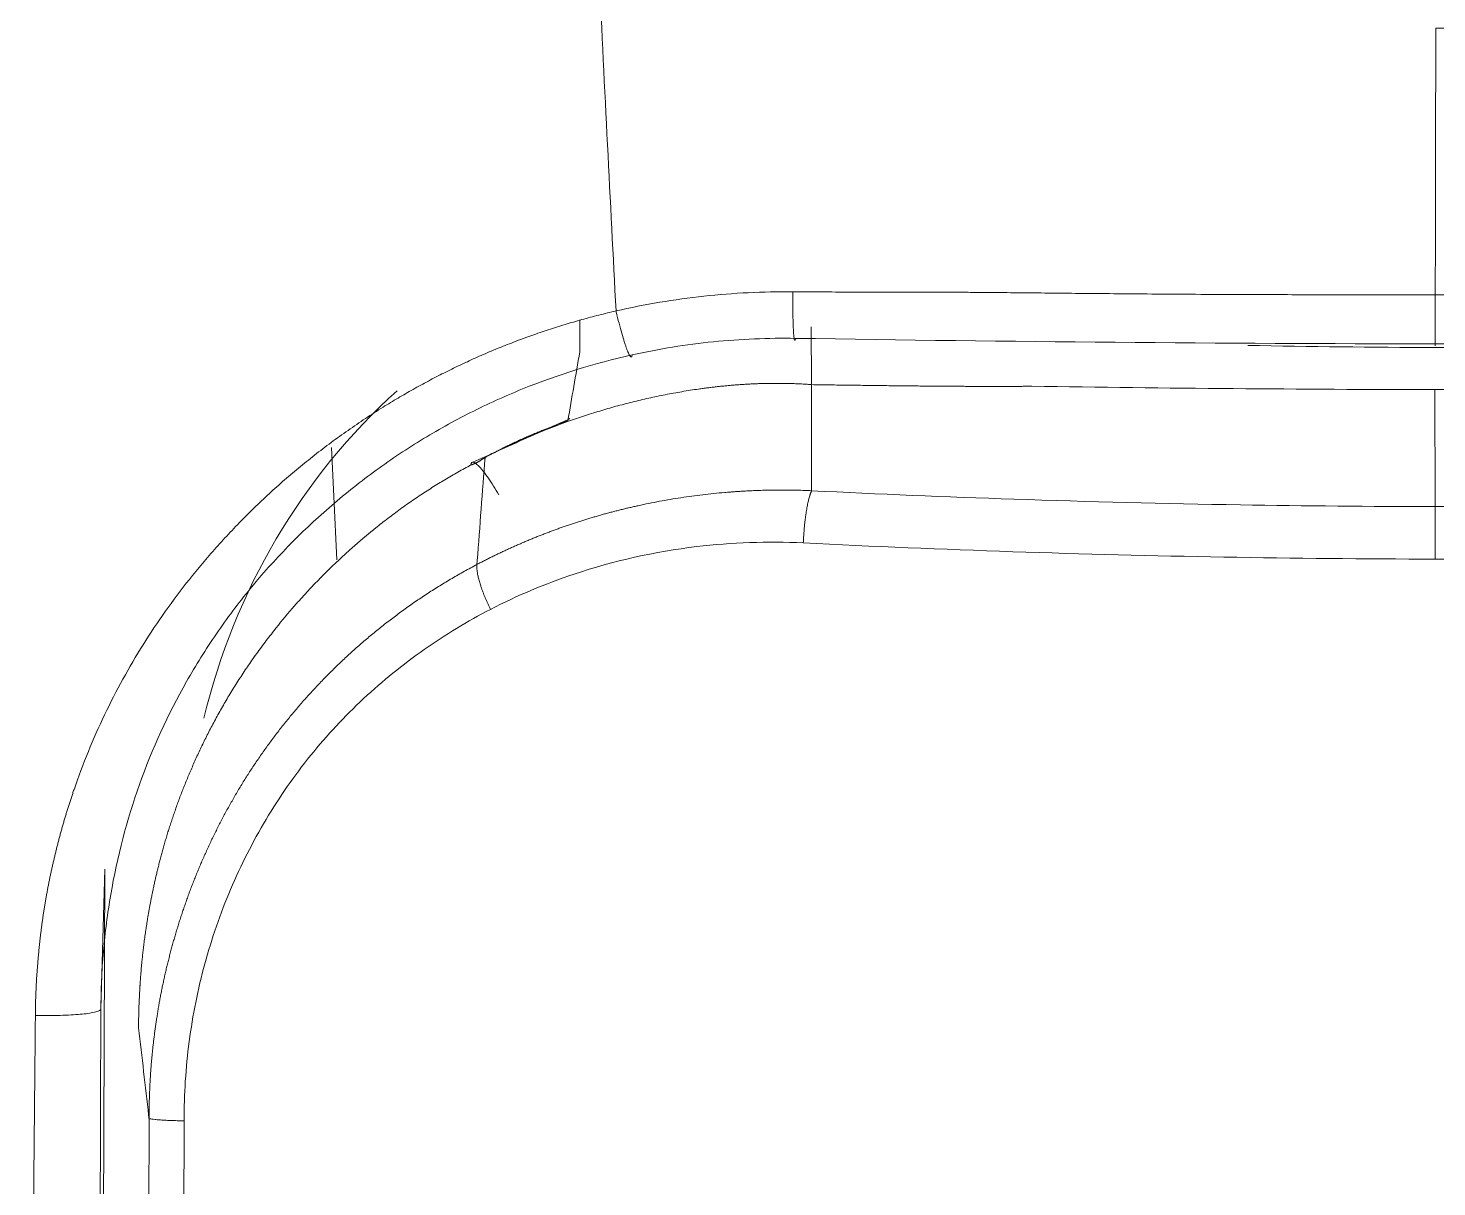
# Model space of a CAD drawing. Extents: x 16539 to 19738, y -91 to 2224.
# Drawn here: x 17552.47 to 17565.68, y 1046.62 to 1057.49 of the extents above; entities that cross this region are included whole.
import ezdxf

# ---------------------------------------------------------------- set-up
doc = ezdxf.new("R2010")
doc.units = 0
doc.header["$LTSCALE"] = 10
doc.header["$MEASUREMENT"] = 0
doc.layers.add('1', color=7, linetype='CONTINUOUS')

msp = doc.modelspace()

# ---------------------------------------------------------------- linework, layer by layer
at = {"layer": '1', "color": 7, "linetype": 'Continuous', "lineweight": 13}
for p, q in [((17559.813, 1054.687), (17559.815, 1054.151)), ((17559.815, 1054.145), (17559.817, 1053.175)), ((17556.68, 1052.495), (17556.677, 1052.459)), ((17553.185, 1049.601), (17553.148, 1048.289)), ((17553.925, 1045.177), (17553.929, 1047.242))]:
    msp.add_line(p, q, dxfattribs=at)
at = {"layer": '1', "color": 7, "linetype": 'Continuous', "lineweight": 18}
for p, q in [((17565.665, 1054.098), (17565.668, 1053.024)), ((17559.817, 1053.175), (17559.817, 1053.15)), ((17565.668, 1053.024), (17565.668, 1053.001)), ((17553.076, 1022.422), (17553.185, 1049.601))]:
    msp.add_line(p, q, dxfattribs=at)
for centre, major_axis, ratio, start_param, end_param in [((17559.755, 1059.76), (-6.057, -33.732), 0.033771, 4.876485, 4.895877), ((17559.661, 1049.583), (-0.009, -5.95), 0.960298, 3.855168, 4.470415)]:
    msp.add_ellipse(centre, major_axis=major_axis, ratio=ratio, start_param=start_param, end_param=end_param, dxfattribs=at)
at = {"layer": '1', "color": 7, "linetype": 'Continuous', "lineweight": 13}
for points in [[(17557.823, 1057.997), (17557.875, 1056.914), (17557.928, 1055.86), (17557.982, 1054.836)], [(17565.673, 1057.487), (17565.671, 1056.626), (17565.67, 1055.793), (17565.668, 1054.986)], [(17556.753, 1053.462), (17556.728, 1053.139), (17556.704, 1052.817), (17556.68, 1052.495)], [(17553.503, 1048.114), (17553.534, 1047.841), (17553.566, 1047.568), (17553.597, 1047.294)], [(17553.597, 1047.294), (17553.598, 1047.285), (17553.599, 1047.275), (17553.6, 1047.265)]]:
    msp.add_open_spline(points, degree=3, dxfattribs=at)
for points, knots in [([(17565.673, 1057.487), (17565.712, 1057.487), (17565.792, 1057.487), (17565.911, 1057.487), (17566.031, 1057.487), (17566.15, 1057.487), (17566.269, 1057.488), (17566.389, 1057.489), (17566.508, 1057.491), (17566.627, 1057.492), (17566.747, 1057.494), (17566.866, 1057.496), (17566.985, 1057.498), (17567.105, 1057.501), (17567.224, 1057.503), (17567.343, 1057.506), (17567.571, 1057.512), (17567.916, 1057.523), (17568.384, 1057.541), (17568.876, 1057.564), (17569.364, 1057.591), (17569.852, 1057.621), (17570.342, 1057.655), (17570.866, 1057.695), (17571.427, 1057.744), (17571.982, 1057.797), (17572.486, 1057.85), (17572.889, 1057.895), (17573.19, 1057.931), (17573.39, 1057.955), (17573.49, 1057.968), (17573.523, 1057.972)], [0, 0, 0, 0, 0.015163, 0.030325, 0.045488, 0.060652, 0.075815, 0.090979, 0.106143, 0.121308, 0.136472, 0.151637, 0.166802, 0.181967, 0.197132, 0.212297, 0.227463, 0.28403, 0.343578, 0.406106, 0.471614, 0.529929, 0.592425, 0.659103, 0.72996, 0.807258, 0.871639, 0.923103, 0.96165, 0.987283, 1, 1, 1, 1]), ([(17559.641, 1055.016), (17559.362, 1055.018), (17559.083, 1055.004), (17558.529, 1054.944), (17558.253, 1054.898), (17557.982, 1054.836)], [0, 0, 0, 0, 0.5, 0.5, 1, 1, 1, 1]), ([(17559.667, 1054.579), (17559.666, 1054.578), (17559.664, 1054.567), (17559.66, 1054.557), (17559.654, 1054.567), (17559.65, 1054.594), (17559.648, 1054.624), (17559.646, 1054.649), (17559.645, 1054.678), (17559.643, 1054.723), (17559.641, 1054.792), (17559.64, 1054.891), (17559.641, 1054.969), (17559.641, 1055.011), (17559.641, 1055.016)], [0, 0, 0, 0, 0.014629, 0.135944, 0.257259, 0.378575, 0.439232, 0.49989, 0.560548, 0.621205, 0.74252, 0.863836, 0.985151, 1, 1, 1, 1]), ([(17565.667, 1054.527), (17565.667, 1054.517), (17565.667, 1054.511), (17565.667, 1054.507), (17565.667, 1054.51), (17565.667, 1054.523), (17565.667, 1054.534), (17565.668, 1054.563), (17565.668, 1054.582), (17565.668, 1054.626), (17565.668, 1054.651), (17565.668, 1054.708), (17565.668, 1054.738), (17565.668, 1054.804), (17565.668, 1054.839), (17565.668, 1054.911), (17565.668, 1054.949), (17565.668, 1054.986)], [0, 0, 0, 0, 0.125, 0.125, 0.25, 0.25, 0.375, 0.375, 0.5, 0.5, 0.625, 0.625, 0.75, 0.75, 0.875, 0.875, 1, 1, 1, 1]), ([(17556.881, 1053.111), (17556.865, 1053.14), (17556.848, 1053.168), (17556.816, 1053.221), (17556.8, 1053.246), (17556.769, 1053.291), (17556.754, 1053.311), (17556.734, 1053.336), (17556.727, 1053.344), (17556.715, 1053.359), (17556.709, 1053.365), (17556.698, 1053.377), (17556.693, 1053.382), (17556.683, 1053.392), (17556.678, 1053.396), (17556.663, 1053.408), (17556.654, 1053.414), (17556.639, 1053.419), (17556.633, 1053.418), (17556.624, 1053.41), (17556.622, 1053.403), (17556.621, 1053.392)], [0, 0, 0, 0, 0.125, 0.125, 0.25, 0.25, 0.375, 0.375, 0.4375, 0.4375, 0.5, 0.5, 0.5625, 0.5625, 0.625, 0.625, 0.75, 0.75, 0.875, 0.875, 1, 1, 1, 1]), ([(17556.677, 1052.459), (17556.689, 1052.465), (17556.713, 1052.477), (17556.748, 1052.496), (17556.784, 1052.514), (17556.82, 1052.532), (17556.856, 1052.549), (17556.892, 1052.566), (17556.928, 1052.584), (17556.965, 1052.6), (17557.001, 1052.617), (17557.038, 1052.633), (17557.075, 1052.65), (17557.112, 1052.665), (17557.149, 1052.681), (17557.186, 1052.697), (17557.223, 1052.712), (17557.26, 1052.727), (17557.298, 1052.741), (17557.336, 1052.756), (17557.373, 1052.77), (17557.411, 1052.784), (17557.449, 1052.798), (17557.487, 1052.811), (17557.525, 1052.824), (17557.564, 1052.837), (17557.602, 1052.85), (17557.641, 1052.862), (17557.679, 1052.875), (17557.718, 1052.887), (17557.757, 1052.898), (17557.796, 1052.91), (17557.835, 1052.921), (17557.874, 1052.932), (17557.913, 1052.943), (17557.952, 1052.953), (17557.992, 1052.963), (17558.031, 1052.973), (17558.071, 1052.983), (17558.11, 1052.992), (17558.15, 1053.001), (17558.243, 1053.022), (17558.39, 1053.052), (17558.591, 1053.086), (17558.795, 1053.114), (17558.941, 1053.129), (17559.028, 1053.136), (17559.059, 1053.138), (17559.094, 1053.141), (17559.133, 1053.144), (17559.175, 1053.146), (17559.222, 1053.149), (17559.272, 1053.151), (17559.327, 1053.153), (17559.385, 1053.155), (17559.447, 1053.156), (17559.514, 1053.157), (17559.584, 1053.157), (17559.658, 1053.156), (17559.736, 1053.154), (17559.79, 1053.151), (17559.817, 1053.15)], [0, 0, 0, 0, 0.0124, 0.024803, 0.037209, 0.049618, 0.062031, 0.074447, 0.086866, 0.099288, 0.111714, 0.124144, 0.136577, 0.149013, 0.161453, 0.173897, 0.186344, 0.198795, 0.21125, 0.223709, 0.236171, 0.248637, 0.261107, 0.27358, 0.286058, 0.29854, 0.311025, 0.323515, 0.336009, 0.348507, 0.361008, 0.373514, 0.386025, 0.398539, 0.411058, 0.423581, 0.436109, 0.44864, 0.461177, 0.473717, 0.486263, 0.498812, 0.561526, 0.624355, 0.687304, 0.750381, 0.758684, 0.76817, 0.77884, 0.790696, 0.803739, 0.817971, 0.833395, 0.850012, 0.867824, 0.886836, 0.90705, 0.928469, 0.951098, 0.97494, 1, 1, 1, 1]), ([(17565.668, 1053.001), (17565.058, 1053.002), (17563.737, 1053.014), (17561.783, 1053.063), (17560.446, 1053.119), (17559.817, 1053.15)], [0, 0, 0, 0, 0.311116, 0.674076, 1, 1, 1, 1]), ([(17571.517, 1053.132), (17570.553, 1053.087), (17569.58, 1053.054), (17568.116, 1053.021), (17567.627, 1053.013), (17566.648, 1053.002), (17566.158, 1053), (17565.668, 1053.001)], [0, 0, 0, 0, 0.5, 0.5, 0.75, 0.75, 1, 1, 1, 1]), ([(17565.668, 1053.001), (17565.668, 1052.992), (17565.668, 1052.982), (17565.668, 1052.957), (17565.668, 1052.942), (17565.668, 1052.909), (17565.668, 1052.891), (17565.668, 1052.851), (17565.668, 1052.83), (17565.668, 1052.785), (17565.668, 1052.761), (17565.668, 1052.712), (17565.668, 1052.686), (17565.668, 1052.635), (17565.668, 1052.609), (17565.667, 1052.559), (17565.667, 1052.533), (17565.667, 1052.509)], [0, 0, 0, 0, 0.125, 0.125, 0.25, 0.25, 0.375, 0.375, 0.5, 0.5, 0.625, 0.625, 0.75, 0.75, 0.875, 0.875, 1, 1, 1, 1]), ([(17556.804, 1052.038), (17557.056, 1052.168), (17557.68, 1052.43), (17558.671, 1052.652), (17559.405, 1052.677), (17559.739, 1052.661)], [0, 0, 0, 0, 0.282559, 0.672045, 1, 1, 1, 1]), ([(17553.929, 1047.242), (17553.929, 1047.367), (17553.933, 1047.491), (17553.949, 1047.74), (17553.961, 1047.863), (17554.01, 1048.232), (17554.059, 1048.476), (17554.189, 1048.953), (17554.269, 1049.186), (17554.462, 1049.639), (17554.573, 1049.858), (17554.761, 1050.173), (17554.827, 1050.276), (17554.967, 1050.476), (17555.04, 1050.573), (17555.27, 1050.857), (17555.436, 1051.035), (17555.792, 1051.367), (17555.981, 1051.52), (17556.38, 1051.8), (17556.588, 1051.927), (17556.804, 1052.038)], [0, 0, 0, 0, 0.0625, 0.0625, 0.125, 0.125, 0.25, 0.25, 0.375, 0.375, 0.5, 0.5, 0.5625, 0.5625, 0.625, 0.625, 0.75, 0.75, 0.875, 0.875, 1, 1, 1, 1]), ([(17552.534, 1048.231), (17552.528, 1047.653), (17552.523, 1047.074), (17552.512, 1045.913), (17552.507, 1045.332), (17552.496, 1044.169), (17552.49, 1043.587), (17552.481, 1042.713), (17552.478, 1042.422), (17552.472, 1041.839), (17552.469, 1041.548), (17552.467, 1041.256)], [0, 0, 0, 0, 0.25, 0.25, 0.5, 0.5, 0.75, 0.75, 0.875, 0.875, 1, 1, 1, 1]), ([(17553.148, 1048.289), (17553.148, 1048.284), (17553.14, 1048.275), (17553.104, 1048.263), (17553.045, 1048.251), (17552.977, 1048.243), (17552.895, 1048.236), (17552.795, 1048.231), (17552.681, 1048.229), (17552.592, 1048.23), (17552.544, 1048.231), (17552.534, 1048.231)], [0, 0, 0, 0, 0.108344, 0.231204, 0.354064, 0.476923, 0.599783, 0.722642, 0.845502, 0.968362, 1, 1, 1, 1]), ([(17553.601, 1047.265), (17553.601, 1047.264), (17553.604, 1047.263), (17553.613, 1047.26), (17553.619, 1047.259), (17553.635, 1047.257), (17553.645, 1047.256), (17553.668, 1047.253), (17553.682, 1047.252), (17553.711, 1047.25), (17553.728, 1047.249), (17553.764, 1047.247), (17553.783, 1047.247), (17553.822, 1047.245), (17553.843, 1047.244), (17553.886, 1047.243), (17553.907, 1047.243), (17553.929, 1047.242)], [0, 0, 0, 0, 0.125, 0.125, 0.25, 0.25, 0.375, 0.375, 0.5, 0.5, 0.625, 0.625, 0.75, 0.75, 0.875, 0.875, 1, 1, 1, 1])]:
    msp.add_open_spline(points, degree=3, knots=knots, dxfattribs=at)
at = {"layer": '1', "color": 7, "linetype": 'Continuous', "lineweight": 18}
for points, degree, knots in [([(17565.668, 1054.986), (17565.618, 1054.986), (17565.504, 1054.986), (17565.314, 1054.986), (17565.087, 1054.987), (17564.823, 1054.987), (17564.522, 1054.988), (17564.05, 1054.989), (17563.436, 1054.991), (17562.826, 1054.996), (17562.377, 1055), (17562.08, 1055.003), (17561.812, 1055.006), (17561.573, 1055.008), (17561.362, 1055.01), (17561.147, 1055.011), (17560.917, 1055.012), (17560.662, 1055.013), (17560.434, 1055.013), (17560.238, 1055.013), (17560.082, 1055.013), (17559.945, 1055.014), (17559.827, 1055.014), (17559.728, 1055.015), (17559.668, 1055.015), (17559.641, 1055.016)], 3, [0, 0, 0, 0, 0.025301, 0.056759, 0.094375, 0.138147, 0.188077, 0.244165, 0.373196, 0.493543, 0.547539, 0.596769, 0.641233, 0.680931, 0.715864, 0.746032, 0.788189, 0.830481, 0.87291, 0.901942, 0.927834, 0.950586, 0.970198, 0.986669, 1, 1, 1, 1]), ([(17571.695, 1054.997), (17571.642, 1054.997), (17571.536, 1054.997), (17571.378, 1054.996), (17571.224, 1054.996), (17571.072, 1054.996), (17570.923, 1054.996), (17570.777, 1054.996), (17570.634, 1054.995), (17570.494, 1054.995), (17570.356, 1054.995), (17570.035, 1054.994), (17569.489, 1054.992), (17568.865, 1054.988), (17568.367, 1054.986), (17568.049, 1054.985), (17567.781, 1054.984), (17567.564, 1054.983), (17567.397, 1054.983), (17567.28, 1054.983), (17567.151, 1054.983), (17566.977, 1054.983), (17566.724, 1054.983), (17566.418, 1054.984), (17566.061, 1054.984), (17565.805, 1054.985), (17565.668, 1054.986)], 3, [0, 0, 0, 0, 0.026623, 0.05277, 0.078442, 0.103638, 0.128358, 0.152602, 0.176371, 0.199663, 0.22248, 0.244821, 0.359835, 0.494156, 0.555224, 0.607955, 0.65235, 0.68841, 0.716136, 0.735529, 0.746588, 0.780037, 0.822105, 0.872788, 0.932087, 1, 1, 1, 1]), ([(17552.534, 1048.231), (17552.534, 1048.244), (17552.534, 1048.271), (17552.535, 1048.31), (17552.536, 1048.35), (17552.537, 1048.389), (17552.539, 1048.428), (17552.54, 1048.468), (17552.542, 1048.507), (17552.544, 1048.546), (17552.546, 1048.585), (17552.549, 1048.624), (17552.552, 1048.663), (17552.555, 1048.702), (17552.558, 1048.741), (17552.561, 1048.78), (17552.565, 1048.819), (17552.569, 1048.857), (17552.573, 1048.896), (17552.577, 1048.935), (17552.581, 1048.973), (17552.586, 1049.012), (17552.591, 1049.05), (17552.596, 1049.089), (17552.601, 1049.127), (17552.607, 1049.166), (17552.613, 1049.204), (17552.619, 1049.242), (17552.625, 1049.28), (17552.632, 1049.318), (17552.638, 1049.356), (17552.645, 1049.394), (17552.652, 1049.432), (17552.66, 1049.47), (17552.667, 1049.508), (17552.675, 1049.546), (17552.683, 1049.584), (17552.691, 1049.622), (17552.7, 1049.659), (17552.709, 1049.697), (17552.718, 1049.734), (17552.727, 1049.772), (17552.736, 1049.809), (17552.746, 1049.847), (17552.755, 1049.884), (17552.765, 1049.922), (17552.776, 1049.959), (17552.786, 1049.996), (17552.797, 1050.033), (17552.808, 1050.07), (17552.819, 1050.107), (17552.83, 1050.144), (17552.842, 1050.181), (17552.854, 1050.218), (17552.866, 1050.255), (17552.878, 1050.292), (17552.89, 1050.329), (17552.903, 1050.366), (17552.916, 1050.402), (17552.967, 1050.546), (17553.064, 1050.793), (17553.222, 1051.136), (17553.398, 1051.467), (17553.592, 1051.787), (17553.805, 1052.097), (17553.999, 1052.347), (17554.165, 1052.543), (17554.295, 1052.69), (17554.429, 1052.832), (17554.567, 1052.971), (17554.708, 1053.105), (17554.853, 1053.236), (17555.001, 1053.362), (17555.153, 1053.484), (17555.308, 1053.603), (17555.467, 1053.717), (17555.63, 1053.828), (17555.764, 1053.914), (17555.866, 1053.977), (17555.937, 1054.019), (17556.007, 1054.06), (17556.078, 1054.101), (17556.15, 1054.14), (17556.222, 1054.179), (17556.294, 1054.217), (17556.367, 1054.254), (17556.44, 1054.29), (17556.513, 1054.326), (17556.587, 1054.36), (17556.661, 1054.394), (17556.736, 1054.427), (17556.811, 1054.459), (17556.886, 1054.49), (17556.962, 1054.52), (17557.038, 1054.55), (17557.115, 1054.579), (17557.192, 1054.606), (17557.269, 1054.633), (17557.346, 1054.659), (17557.425, 1054.684), (17557.503, 1054.709), (17557.582, 1054.732), (17557.661, 1054.755), (17557.741, 1054.776), (17557.821, 1054.797), (17557.901, 1054.817), (17557.955, 1054.83), (17557.982, 1054.836)], 3, [0, 0, 0, 0, 0.004246, 0.008487, 0.012725, 0.016958, 0.021187, 0.025413, 0.029635, 0.033854, 0.03807, 0.042282, 0.046492, 0.050699, 0.054903, 0.059105, 0.063304, 0.067501, 0.071696, 0.07589, 0.080081, 0.084271, 0.08846, 0.092647, 0.096833, 0.101019, 0.105203, 0.109387, 0.11357, 0.117753, 0.121936, 0.126119, 0.130302, 0.134485, 0.138669, 0.142853, 0.147037, 0.151223, 0.15541, 0.159598, 0.163787, 0.167977, 0.17217, 0.176364, 0.180559, 0.184757, 0.188957, 0.19316, 0.197365, 0.201572, 0.205782, 0.209996, 0.214212, 0.218431, 0.222654, 0.226881, 0.231111, 0.235344, 0.239582, 0.243823, 0.285218, 0.326321, 0.367256, 0.408151, 0.449131, 0.490322, 0.511773, 0.533131, 0.55441, 0.575627, 0.596796, 0.617934, 0.639057, 0.660181, 0.681322, 0.702497, 0.723721, 0.745011, 0.753863, 0.762701, 0.771526, 0.780337, 0.789138, 0.797928, 0.806709, 0.815482, 0.824248, 0.833009, 0.841765, 0.850519, 0.85927, 0.868021, 0.876772, 0.885525, 0.894281, 0.90304, 0.911805, 0.920577, 0.929356, 0.938144, 0.946942, 0.955751, 0.964572, 0.973406, 0.982255, 0.991119, 1, 1, 1, 1]), ([(17557.982, 1054.836), (17557.982, 1054.834), (17557.991, 1054.794), (17558.01, 1054.72), (17558.036, 1054.624), (17558.056, 1054.558), (17558.07, 1054.514), (17558.08, 1054.487), (17558.089, 1054.463), (17558.101, 1054.434), (17558.115, 1054.409), (17558.127, 1054.401), (17558.133, 1054.412), (17558.134, 1054.423), (17558.134, 1054.424)], 3, [0, 0, 0, 0, 0.009044, 0.13105, 0.253056, 0.375062, 0.436065, 0.497068, 0.558071, 0.619074, 0.741079, 0.863085, 0.985091, 1, 1, 1, 1]), ([(17571.513, 1054.669), (17571.073, 1054.642), (17569.141, 1054.537), (17566.593, 1054.477), (17564.493, 1054.501), (17563.909, 1054.513)], 3, [0, 0, 0, 0, 0.175941, 0.770258, 1, 1, 1, 1]), ([(17558.134, 1054.424), (17558.385, 1054.48), (17558.639, 1054.521), (17559.151, 1054.572), (17559.409, 1054.583), (17559.667, 1054.579)], 3, [0, 0, 0, 0, 0.5, 0.5, 1, 1, 1, 1]), ([(17565.667, 1054.527), (17566.167, 1054.526), (17566.667, 1054.526), (17567.668, 1054.528), (17568.168, 1054.53), (17569.168, 1054.535), (17569.668, 1054.539), (17570.667, 1054.548), (17571.167, 1054.554), (17571.666, 1054.56)], 3, [0, 0, 0, 0, 0.25, 0.25, 0.5, 0.5, 0.75, 0.75, 1, 1, 1, 1]), ([(17553.149, 1048.289), (17553.149, 1048.469), (17553.157, 1048.65), (17553.188, 1049.009), (17553.211, 1049.187), (17553.302, 1049.717), (17553.392, 1050.062), (17553.63, 1050.731), (17553.778, 1051.053), (17554.039, 1051.514), (17554.133, 1051.663), (17554.332, 1051.954), (17554.438, 1052.095), (17554.774, 1052.504), (17555.022, 1052.758), (17555.423, 1053.107), (17555.562, 1053.218), (17555.848, 1053.428), (17556.144, 1053.627), (17556.457, 1053.802), (17556.776, 1053.963), (17556.939, 1054.037), (17557.438, 1054.239), (17557.783, 1054.346), (17558.134, 1054.424)], 3, [0, 0, 0, 0, 0.0625, 0.0625, 0.125, 0.125, 0.25, 0.25, 0.375, 0.375, 0.4375, 0.4375, 0.5, 0.5, 0.625, 0.625, 0.6875, 0.6875, 0.75, 0.8125, 0.8125, 0.875, 0.875, 1, 1, 1, 1]), ([(17559.815, 1054.145), (17559.806, 1054.146), (17559.789, 1054.147), (17559.763, 1054.149), (17559.736, 1054.15), (17559.708, 1054.152), (17559.68, 1054.153), (17559.652, 1054.154), (17559.623, 1054.155), (17559.593, 1054.156), (17559.563, 1054.156), (17559.532, 1054.157), (17559.5, 1054.157), (17559.468, 1054.157), (17559.436, 1054.157), (17559.403, 1054.156), (17559.369, 1054.156), (17559.335, 1054.155), (17559.3, 1054.153), (17559.265, 1054.152), (17559.229, 1054.15), (17559.193, 1054.148), (17559.156, 1054.146), (17559.118, 1054.143), (17559.08, 1054.14), (17559.042, 1054.137), (17559.003, 1054.133), (17558.963, 1054.129), (17558.923, 1054.125), (17558.882, 1054.12), (17558.841, 1054.115), (17558.799, 1054.109), (17558.745, 1054.102), (17558.678, 1054.092), (17558.6, 1054.079), (17558.522, 1054.065), (17558.444, 1054.051), (17558.366, 1054.035), (17558.288, 1054.018), (17558.211, 1054.001), (17558.134, 1053.982), (17558.057, 1053.962), (17557.981, 1053.942), (17557.904, 1053.92), (17557.829, 1053.898), (17557.753, 1053.874), (17557.677, 1053.85), (17557.602, 1053.825), (17557.553, 1053.807), (17557.528, 1053.798)], 3, [0, 0, 0, 0, 0.011207, 0.022644, 0.034312, 0.046212, 0.058342, 0.070705, 0.0833, 0.096127, 0.109187, 0.122479, 0.136005, 0.149764, 0.163757, 0.177984, 0.192445, 0.207141, 0.222071, 0.237236, 0.252636, 0.268272, 0.284143, 0.300251, 0.316596, 0.333177, 0.349995, 0.367051, 0.384345, 0.401878, 0.419649, 0.43766, 0.455911, 0.489947, 0.523965, 0.557968, 0.591959, 0.625941, 0.659918, 0.693891, 0.727864, 0.76184, 0.795821, 0.829812, 0.863814, 0.897831, 0.931866, 0.965921, 1, 1, 1, 1]), ([(17561.883, 1054.13), (17561.877, 1054.13), (17561.867, 1054.13), (17561.85, 1054.129), (17561.831, 1054.129), (17561.81, 1054.129), (17561.787, 1054.129), (17561.763, 1054.128), (17561.737, 1054.128), (17561.708, 1054.128), (17561.678, 1054.128), (17561.646, 1054.128), (17561.612, 1054.128), (17561.576, 1054.128), (17561.539, 1054.128), (17561.499, 1054.128), (17561.458, 1054.128), (17561.415, 1054.128), (17561.369, 1054.128), (17561.322, 1054.128), (17561.273, 1054.129), (17561.223, 1054.129), (17561.17, 1054.129), (17561.115, 1054.13), (17561.059, 1054.13), (17561.001, 1054.131), (17560.941, 1054.131), (17560.879, 1054.132), (17560.815, 1054.132), (17560.749, 1054.133), (17560.681, 1054.133), (17560.612, 1054.134), (17560.541, 1054.135), (17560.467, 1054.136), (17560.392, 1054.137), (17560.315, 1054.138), (17560.236, 1054.139), (17560.156, 1054.14), (17560.073, 1054.141), (17559.989, 1054.142), (17559.902, 1054.144), (17559.844, 1054.144), (17559.815, 1054.145)], 3, [0, 0, 0, 0, 0.007325, 0.015555, 0.024689, 0.034729, 0.045675, 0.057527, 0.070285, 0.08395, 0.098521, 0.114, 0.130385, 0.147677, 0.165876, 0.184982, 0.204995, 0.225914, 0.247741, 0.270475, 0.294116, 0.318664, 0.344118, 0.37048, 0.397748, 0.425924, 0.455005, 0.484994, 0.515889, 0.547691, 0.5804, 0.614015, 0.648536, 0.683963, 0.720297, 0.757537, 0.795683, 0.834735, 0.874693, 0.915556, 0.957325, 1, 1, 1, 1]), ([(17556.753, 1053.461), (17556.761, 1053.466), (17556.776, 1053.474), (17556.8, 1053.487), (17556.823, 1053.5), (17556.847, 1053.513), (17556.871, 1053.525), (17556.895, 1053.537), (17556.918, 1053.549), (17556.942, 1053.561), (17556.966, 1053.573), (17556.99, 1053.584), (17557.014, 1053.596), (17557.038, 1053.607), (17557.062, 1053.618), (17557.087, 1053.629), (17557.111, 1053.64), (17557.141, 1053.653), (17557.177, 1053.669), (17557.218, 1053.686), (17557.256, 1053.702), (17557.294, 1053.717), (17557.329, 1053.731), (17557.363, 1053.744), (17557.395, 1053.757), (17557.425, 1053.768), (17557.454, 1053.779), (17557.481, 1053.789), (17557.506, 1053.798), (17557.522, 1053.804), (17557.529, 1053.807)], 3, [0, 0, 0, 0, 0.031318, 0.062623, 0.093915, 0.125196, 0.156467, 0.187731, 0.218989, 0.250242, 0.281492, 0.312741, 0.34399, 0.375241, 0.406496, 0.437757, 0.469024, 0.500301, 0.554623, 0.60664, 0.65635, 0.703755, 0.748854, 0.791648, 0.832136, 0.870319, 0.906197, 0.93977, 0.971037, 1, 1, 1, 1]), ([(17557.528, 1053.798), (17557.394, 1053.751), (17557.263, 1053.699), (17557.005, 1053.587), (17556.878, 1053.527), (17556.753, 1053.462)], 3, [0, 0, 0, 0, 0.5, 0.5, 1, 1, 1, 1]), ([(17557.529, 1053.807), (17557.531, 1053.815), (17557.533, 1053.82), (17557.534, 1053.822), (17557.535, 1053.822), (17557.535, 1053.822), (17557.535, 1053.822), (17557.536, 1053.822)], 3, [0, 0, 0, 0, 0.749044, 0.749044, 0.936305, 0.936305, 1, 1, 1, 1]), ([(17556.621, 1053.392), (17556.623, 1053.392), (17556.628, 1053.394), (17556.634, 1053.396), (17556.64, 1053.398), (17556.646, 1053.401), (17556.652, 1053.403), (17556.657, 1053.405), (17556.663, 1053.407), (17556.668, 1053.41), (17556.673, 1053.412), (17556.678, 1053.415), (17556.683, 1053.417), (17556.687, 1053.419), (17556.69, 1053.421), (17556.692, 1053.423), (17556.696, 1053.425), (17556.701, 1053.428), (17556.706, 1053.432), (17556.713, 1053.437), (17556.719, 1053.441), (17556.725, 1053.444), (17556.73, 1053.448), (17556.737, 1053.452), (17556.744, 1053.456), (17556.75, 1053.459), (17556.753, 1053.461)], 3, [0, 0, 0, 0, 0.053769, 0.10527, 0.154561, 0.201704, 0.246773, 0.289854, 0.33104, 0.370444, 0.408191, 0.444423, 0.479302, 0.513008, 0.524882, 0.544571, 0.572105, 0.607495, 0.650748, 0.701867, 0.760854, 0.79161, 0.830881, 0.878693, 0.935063, 1, 1, 1, 1]), ([(17554.944, 1052.046), (17554.952, 1052.055), (17554.969, 1052.075), (17554.995, 1052.104), (17555.02, 1052.132), (17555.046, 1052.16), (17555.071, 1052.188), (17555.097, 1052.216), (17555.122, 1052.243), (17555.148, 1052.27), (17555.173, 1052.296), (17555.199, 1052.323), (17555.224, 1052.348), (17555.25, 1052.374), (17555.275, 1052.399), (17555.301, 1052.424), (17555.326, 1052.449), (17555.352, 1052.473), (17555.377, 1052.497), (17555.402, 1052.521), (17555.428, 1052.544), (17555.453, 1052.567), (17555.478, 1052.59), (17555.503, 1052.612), (17555.529, 1052.634), (17555.554, 1052.656), (17555.579, 1052.678), (17555.604, 1052.699), (17555.628, 1052.72), (17555.653, 1052.741), (17555.678, 1052.761), (17555.703, 1052.782), (17555.738, 1052.81), (17555.784, 1052.847), (17555.842, 1052.891), (17555.9, 1052.935), (17555.958, 1052.978), (17556.016, 1053.02), (17556.075, 1053.061), (17556.135, 1053.101), (17556.195, 1053.14), (17556.255, 1053.179), (17556.315, 1053.217), (17556.376, 1053.253), (17556.437, 1053.289), (17556.498, 1053.324), (17556.559, 1053.359), (17556.601, 1053.381), (17556.621, 1053.392)], 3, [0, 0, 0, 0, 0.017947, 0.035782, 0.053505, 0.071116, 0.088614, 0.106001, 0.123276, 0.140439, 0.157489, 0.174427, 0.191253, 0.207967, 0.224569, 0.241058, 0.257434, 0.273698, 0.28985, 0.305889, 0.321816, 0.33763, 0.353332, 0.36892, 0.384397, 0.39976, 0.415011, 0.430149, 0.445174, 0.460087, 0.474886, 0.489573, 0.504147, 0.537747, 0.571269, 0.604714, 0.638081, 0.671371, 0.704584, 0.737721, 0.770781, 0.803765, 0.836672, 0.869502, 0.902253, 0.934921, 0.967504, 1, 1, 1, 1]), ([(17553.6, 1047.265), (17553.601, 1047.278), (17553.601, 1047.305), (17553.601, 1047.345), (17553.602, 1047.386), (17553.603, 1047.426), (17553.604, 1047.467), (17553.606, 1047.508), (17553.607, 1047.549), (17553.609, 1047.59), (17553.612, 1047.632), (17553.614, 1047.674), (17553.617, 1047.715), (17553.62, 1047.757), (17553.624, 1047.8), (17553.628, 1047.842), (17553.632, 1047.885), (17553.636, 1047.927), (17553.641, 1047.97), (17553.646, 1048.013), (17553.652, 1048.056), (17553.657, 1048.1), (17553.663, 1048.143), (17553.67, 1048.187), (17553.677, 1048.231), (17553.684, 1048.275), (17553.691, 1048.319), (17553.699, 1048.364), (17553.707, 1048.408), (17553.716, 1048.453), (17553.725, 1048.498), (17553.735, 1048.543), (17553.744, 1048.588), (17553.755, 1048.633), (17553.765, 1048.679), (17553.776, 1048.724), (17553.788, 1048.77), (17553.8, 1048.816), (17553.812, 1048.862), (17553.825, 1048.909), (17553.838, 1048.955), (17553.852, 1049.002), (17553.866, 1049.048), (17553.88, 1049.095), (17553.895, 1049.142), (17553.911, 1049.189), (17553.927, 1049.237), (17553.943, 1049.284), (17553.96, 1049.331), (17553.977, 1049.379), (17553.995, 1049.427), (17554.014, 1049.474), (17554.033, 1049.522), (17554.052, 1049.57), (17554.072, 1049.618), (17554.092, 1049.666), (17554.113, 1049.714), (17554.135, 1049.762), (17554.157, 1049.81), (17554.179, 1049.858), (17554.202, 1049.906), (17554.226, 1049.954), (17554.25, 1050.002), (17554.274, 1050.05), (17554.3, 1050.098), (17554.325, 1050.146), (17554.352, 1050.193), (17554.379, 1050.241), (17554.406, 1050.289), (17554.434, 1050.337), (17554.463, 1050.384), (17554.492, 1050.432), (17554.522, 1050.479), (17554.552, 1050.526), (17554.583, 1050.573), (17554.615, 1050.62), (17554.647, 1050.667), (17554.68, 1050.714), (17554.713, 1050.76), (17554.747, 1050.807), (17554.782, 1050.853), (17554.817, 1050.899), (17554.853, 1050.945), (17554.889, 1050.99), (17554.926, 1051.036), (17554.964, 1051.081), (17555.002, 1051.126), (17555.041, 1051.171), (17555.081, 1051.215), (17555.121, 1051.259), (17555.162, 1051.304), (17555.203, 1051.347), (17555.245, 1051.391), (17555.288, 1051.434), (17555.331, 1051.477), (17555.375, 1051.52), (17555.419, 1051.562), (17555.465, 1051.604), (17555.51, 1051.646), (17555.557, 1051.687), (17555.604, 1051.728), (17555.652, 1051.769), (17555.7, 1051.809), (17555.749, 1051.849), (17555.798, 1051.888), (17555.849, 1051.927), (17555.9, 1051.966), (17555.951, 1052.004), (17556.003, 1052.042), (17556.056, 1052.08), (17556.109, 1052.117), (17556.163, 1052.153), (17556.218, 1052.189), (17556.273, 1052.225), (17556.329, 1052.26), (17556.386, 1052.294), (17556.443, 1052.328), (17556.501, 1052.362), (17556.559, 1052.395), (17556.618, 1052.427), (17556.658, 1052.448), (17556.677, 1052.459)], 3, [0, 0, 0, 0, 0.006194, 0.012417, 0.01867, 0.024952, 0.031265, 0.037607, 0.04398, 0.050383, 0.056817, 0.063282, 0.069778, 0.076305, 0.082865, 0.089456, 0.09608, 0.102737, 0.109426, 0.11615, 0.122907, 0.129698, 0.136524, 0.143385, 0.150282, 0.157215, 0.164184, 0.17119, 0.178234, 0.185316, 0.192437, 0.199597, 0.206796, 0.214037, 0.221318, 0.228641, 0.236007, 0.243415, 0.250868, 0.258364, 0.265905, 0.273489, 0.281117, 0.288788, 0.296503, 0.304261, 0.312062, 0.319906, 0.327792, 0.335721, 0.343692, 0.351705, 0.35976, 0.367856, 0.375994, 0.384173, 0.392393, 0.400653, 0.408954, 0.417295, 0.425677, 0.434098, 0.442558, 0.451058, 0.459596, 0.468174, 0.47679, 0.485444, 0.494137, 0.502867, 0.511635, 0.520441, 0.529285, 0.538167, 0.547087, 0.556046, 0.565044, 0.57408, 0.583154, 0.592268, 0.60142, 0.610611, 0.619841, 0.629111, 0.638419, 0.647767, 0.657154, 0.666581, 0.676047, 0.685552, 0.695097, 0.704682, 0.714306, 0.72397, 0.733673, 0.743417, 0.7532, 0.763023, 0.772887, 0.78279, 0.792733, 0.802716, 0.812739, 0.822802, 0.832905, 0.843049, 0.853232, 0.863455, 0.873718, 0.884022, 0.894365, 0.904749, 0.915172, 0.925636, 0.936139, 0.946683, 0.957266, 0.96789, 0.978553, 0.989257, 1, 1, 1, 1]), ([(17553.514, 1048.478), (17553.514, 1048.481), (17553.514, 1048.486), (17553.515, 1048.494), (17553.515, 1048.503), (17553.516, 1048.513), (17553.517, 1048.523), (17553.517, 1048.535), (17553.518, 1048.547), (17553.519, 1048.561), (17553.52, 1048.575), (17553.521, 1048.59), (17553.522, 1048.606), (17553.524, 1048.622), (17553.525, 1048.64), (17553.527, 1048.658), (17553.528, 1048.678), (17553.53, 1048.698), (17553.532, 1048.719), (17553.534, 1048.74), (17553.537, 1048.763), (17553.539, 1048.786), (17553.542, 1048.811), (17553.545, 1048.836), (17553.548, 1048.862), (17553.551, 1048.889), (17553.554, 1048.916), (17553.558, 1048.945), (17553.562, 1048.974), (17553.566, 1049.004), (17553.571, 1049.035), (17553.576, 1049.067), (17553.581, 1049.1), (17553.586, 1049.133), (17553.592, 1049.167), (17553.598, 1049.202), (17553.604, 1049.238), (17553.611, 1049.274), (17553.618, 1049.312), (17553.626, 1049.35), (17553.634, 1049.389), (17553.642, 1049.429), (17553.651, 1049.469), (17553.66, 1049.51), (17553.67, 1049.552), (17553.68, 1049.595), (17553.691, 1049.638), (17553.702, 1049.683), (17553.714, 1049.728), (17553.727, 1049.773), (17553.74, 1049.82), (17553.753, 1049.867), (17553.767, 1049.914), (17553.782, 1049.963), (17553.798, 1050.012), (17553.814, 1050.061), (17553.831, 1050.112), (17553.849, 1050.163), (17553.867, 1050.214), (17553.886, 1050.266), (17553.906, 1050.319), (17553.927, 1050.372), (17553.949, 1050.426), (17553.971, 1050.48), (17553.995, 1050.535), (17554.019, 1050.591), (17554.044, 1050.647), (17554.07, 1050.703), (17554.097, 1050.76), (17554.125, 1050.817), (17554.154, 1050.875), (17554.184, 1050.933), (17554.215, 1050.991), (17554.247, 1051.05), (17554.281, 1051.109), (17554.315, 1051.169), (17554.35, 1051.229), (17554.387, 1051.289), (17554.425, 1051.349), (17554.464, 1051.41), (17554.504, 1051.47), (17554.545, 1051.531), (17554.588, 1051.592), (17554.632, 1051.653), (17554.677, 1051.715), (17554.724, 1051.776), (17554.756, 1051.817), (17554.772, 1051.837)], 3, [0, 0, 0, 0, 0.001976, 0.004183, 0.006623, 0.009296, 0.0122, 0.015337, 0.018706, 0.022307, 0.026141, 0.030206, 0.034505, 0.039035, 0.043798, 0.048793, 0.05402, 0.05948, 0.065173, 0.071098, 0.077255, 0.083645, 0.090267, 0.097122, 0.104209, 0.111529, 0.119082, 0.126867, 0.134885, 0.143136, 0.15162, 0.160336, 0.169286, 0.178468, 0.187884, 0.197532, 0.207414, 0.217528, 0.227876, 0.238458, 0.249273, 0.260321, 0.271603, 0.283118, 0.294867, 0.30685, 0.319066, 0.331517, 0.344201, 0.357119, 0.370271, 0.383657, 0.397277, 0.411131, 0.425219, 0.439541, 0.454097, 0.468887, 0.483912, 0.499171, 0.514664, 0.530392, 0.546355, 0.562552, 0.578983, 0.59565, 0.612551, 0.629687, 0.647058, 0.664664, 0.682505, 0.700581, 0.718893, 0.737439, 0.756222, 0.775239, 0.794492, 0.813981, 0.833706, 0.853666, 0.873862, 0.894295, 0.914963, 0.935868, 0.957009, 0.978386, 1, 1, 1, 1]), ([(17553.503, 1048.114), (17553.503, 1048.124), (17553.503, 1048.143), (17553.503, 1048.172), (17553.503, 1048.202), (17553.504, 1048.231), (17553.505, 1048.261), (17553.505, 1048.292), (17553.506, 1048.322), (17553.507, 1048.353), (17553.509, 1048.384), (17553.51, 1048.415), (17553.512, 1048.447), (17553.513, 1048.468), (17553.514, 1048.478)], 3, [0, 0, 0, 0, 0.078924, 0.158645, 0.239164, 0.320483, 0.402604, 0.485529, 0.569257, 0.653791, 0.739132, 0.82528, 0.912236, 1, 1, 1, 1]), ([(17553.148, 1048.289), (17553.143, 1046.445), (17553.136, 1044.606), (17553.13, 1042.991), (17553.123, 1041.255)], 2, [0, 0, 0, 0.5, 0.5, 1, 1, 1])]:
    msp.add_open_spline(points, degree=degree, knots=knots, dxfattribs=at)
for points, degree in [([(17557.642, 1054.753), (17557.642, 1054.653), (17557.642, 1054.552), (17557.641, 1054.452)], 3), ([(17559.667, 1054.579), (17561.665, 1054.547), (17563.666, 1054.529), (17565.667, 1054.527)], 3), ([(17565.665, 1054.098), (17564.404, 1054.1), (17563.142, 1054.111), (17561.883, 1054.13)], 3), ([(17569.447, 1054.118), (17568.188, 1054.103), (17566.927, 1054.096), (17565.665, 1054.098)], 3), ([(17557.548, 1053.826), (17556.63, 1053.414)], 1), ([(17555.312, 1053.556), (17555.329, 1053.205), (17555.346, 1052.854), (17555.363, 1052.503)], 3), ([(17559.739, 1052.661), (17560.391, 1052.628), (17561.702, 1052.573), (17563.682, 1052.523), (17565.006, 1052.51), (17565.667, 1052.509)], 3), ([(17565.667, 1052.509), (17566.329, 1052.508), (17567.653, 1052.517), (17569.633, 1052.561), (17570.943, 1052.611), (17571.595, 1052.642)], 3), ([(17554.772, 1051.838), (17554.827, 1051.909), (17554.885, 1051.978), (17554.944, 1052.046)], 3), ([(17553.597, 1045.2), (17553.601, 1047.265)], 1)]:
    msp.add_open_spline(points, degree=degree, dxfattribs=at)
at = {"layer": '1', "color": 7, "linetype": 'Continuous', "lineweight": 13}
for points, weights in [([(17559.817, 1053.15), (17559.778, 1053.07), (17559.748, 1052.883), (17559.739, 1052.661)], [1.10559554038, 0.965643701121, 0.964806524575, 1.10308401074]), ([(17556.677, 1052.459), (17556.667, 1052.375), (17556.715, 1052.218), (17556.804, 1052.038)], [1.07169231819, 0.966243559628, 0.977119404905, 1.10431985402])]:
    msp.add_rational_spline(points, weights, degree=3, dxfattribs=at)

doc.saveas('drawing.dxf')
